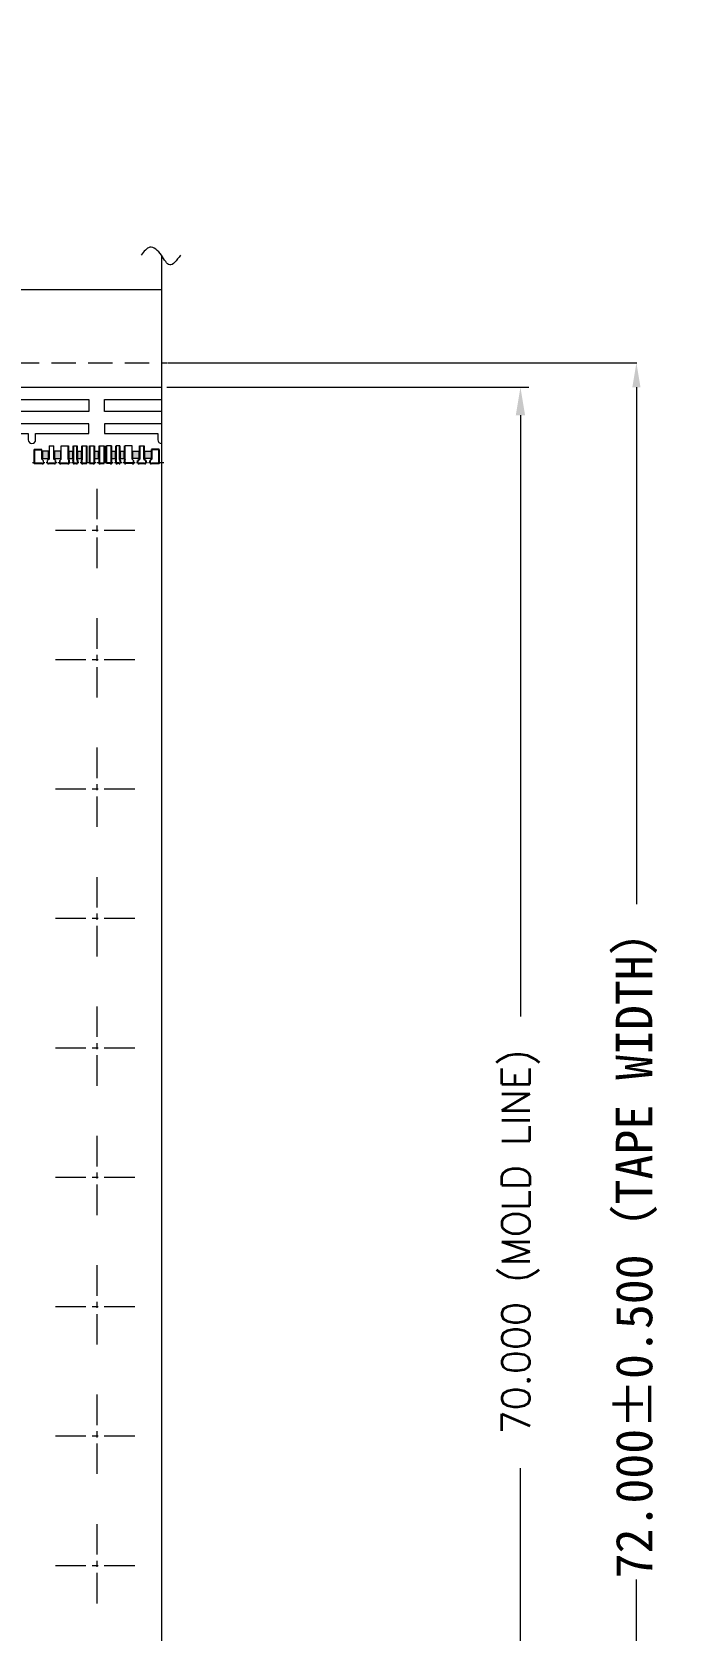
# Model space of a CAD drawing. Header units: millimetres. Extents: x 4066 to 4192, y 1600 to 1759.
# Drawn here: x 4161.5 to 4188.5, y 1692.3 to 1757.8 of the extents above; entities that cross this region are included whole.
import ezdxf

# ---------------------------------------------------------------- set-up
doc = ezdxf.new("R2010")
doc.units = ezdxf.units.MM
doc.linetypes.add('CENTER', pattern=[2, 1.25, -0.25, 0.25, -0.25])
doc.linetypes.add('HIDDEN', pattern=[0.375, 0.25, -0.125])
for name, color, linetype in [('1', 7, 'Continuous'), ('1D', 4, 'Continuous'), ('中心线', 1, 'CENTER')]:
    doc.layers.add(name, color=color, linetype=linetype)
doc.layers.add('AM_8', color=3, linetype='Continuous', lineweight=15)
doc.layers.add('标注线', color=3, linetype='Continuous', lineweight=18)
doc.styles.add('SIMPLEX', font='SIMPLEX')
doc.styles.get("Standard").update_dxf_attribs({"font": 'SimSun.ttf'})
doc.dimstyles.new('ISO-25', dxfattribs={"dimtxt": 0.1, "dimasz": 0.08, "dimexe": 0.015, "dimexo": 0.015, "dimgap": 0.02, "dimtad": 0, "dimzin": 1, "dimdsep": 46, "dimtxsty": 'Standard', "dimcen": 0.1, "dimadec": 0, "dimazin": 0, "dimtfac": 1, "dimtmove": 0, "dimatfit": 3, "dimfxl": 1, "dimarcsym": 0})

# ---------------------------------------------------------------- blocks, each defined once
blk = doc.blocks.new('*D35')
at = {"layer": 'Defpoints', "color": 0, "transparency": 16777216}
for p in [(4167.071, 1744.221), (4167.071, 1672.221), (4186.29, 1672.221)]:
    blk.add_point(p, dxfattribs=at)
at = {"layer": '标注线', "color": 0, "lineweight": 5, "transparency": 16777216}
for p, q in [((4167.086, 1744.221), (4186.305, 1744.221)), ((4186.29, 1743.221), (4186.29, 1722.047)), ((4186.29, 1673.221), (4186.29, 1694.396)), ((4167.086, 1672.221), (4186.305, 1672.221))]:
    blk.add_line(p, q, dxfattribs=at)
at = {"layer": '标注线', "color": 0, "transparency": 16777216}
for points in [[(4186.457, 1743.221), (4186.124, 1743.221), (4186.29, 1744.221)], [(4186.124, 1673.221), (4186.457, 1673.221), (4186.29, 1672.221)]]:
    blk.add_solid(points, dxfattribs=at)
at = {"layer": '标注线', "color": 0, "lineweight": 5, "transparency": 16777216, "insert": (4186.29, 1708.221), "char_height": 1.5, "attachment_point": 5, "rotation": 90}
blk.add_mtext('72.000±0.500（TAPE WIDTH）', dxfattribs=at)

msp = doc.modelspace()

# ---------------------------------------------------------------- hatches: boundary and pattern name
at = {"layer": 'AM_8', "linetype": 'ByBlock'}
h = msp.add_hatch(dxfattribs=at)
h.set_pattern_fill('GLASS', color=3, scale=0.002)
h.set_pattern_definition([(123.6901, (63.63048, 3416.407292), (-0.050800067793, 0.101599977535), [0.018316194, -0.1648457968]), (123.6901, (63.631496, 3416.41034), (-0.050800067793, 0.101599977535), [0.0109897164, -0.1721722744]), (123.6901, (63.6254, 3416.41034), (-0.050800067793, 0.101599977535), [0.0109897164, -0.1721722744])])
h.paths.add_polyline_path([(4161.9681, 1740.5964), (4161.9681, 1740.2964), (4162.2181, 1740.2964), (4162.2181, 1740.5964)])
h.paths.add_polyline_path([(4162.4681, 1740.5964), (4162.4681, 1740.2964), (4162.7181, 1740.2964), (4162.7181, 1740.5964)])
h.paths.add_polyline_path([(4165.6681, 1740.2964), (4165.6681, 1740.5964), (4165.9181, 1740.5964), (4165.9181, 1740.2964)])
h.paths.add_polyline_path([(4166.1681, 1740.2964), (4166.1681, 1740.5964), (4166.4181, 1740.5964), (4166.4181, 1740.2964)])
h.paths.add_polyline_path([(4163.0681, 1740.2964), (4163.0681, 1740.5964), (4163.2181, 1740.5964), (4163.2181, 1740.2964)])
h.paths.add_polyline_path([(4163.4181, 1740.2964), (4163.4181, 1740.5964), (4163.5681, 1740.5964), (4163.5681, 1740.2964)])
h.paths.add_polyline_path([(4165.1681, 1740.2964), (4165.1681, 1740.5964), (4165.3181, 1740.5964), (4165.3181, 1740.2964)])
h.paths.add_polyline_path([(4164.8181, 1740.2964), (4164.8181, 1740.5964), (4164.9681, 1740.5964), (4164.9681, 1740.2964)])
h.paths.add_polyline_path([(4164.1181, 1740.2964), (4164.1181, 1740.5964), (4164.2681, 1740.5964), (4164.2681, 1740.2964)])

# ---------------------------------------------------------------- linework, layer by layer
for p, q in [((4161.6381, 1740.6742, 0.0291), (4161.9431, 1740.6742, 0.0291)), ((4165.9431, 1740.8214, 0.0291), (4165.9431, 1740.2714, 0.0291)), ((4166.1431, 1740.2714, 0.0291), (4166.1431, 1740.8214, 0.0291)), ((4166.4431, 1740.6742, 0.0291), (4166.4431, 1740.2714, 0.0291)), ((4166.7481, 1740.6742, 0.0291), (4166.4431, 1740.6742, 0.0291)), ((4163.0531, 1740.1414, 0.0291), (4163.0531, 1740.1164, 0.0291)), ((4163.2331, 1740.2214, 0.0291), (4163.2331, 1740.1164, 0.0291)), ((4163.4031, 1740.2214, 0.0291), (4163.4031, 1740.1164, 0.0291)), ((4163.5831, 1740.1414, 0.0291), (4163.5831, 1740.1164, 0.0291)), ((4164.8031, 1740.1414, 0.0291), (4164.8031, 1740.1164, 0.0291)), ((4164.9831, 1740.2214, 0.0291), (4164.9831, 1740.1164, 0.0291)), ((4165.1531, 1740.2214, 0.0291), (4165.1531, 1740.1164, 0.0291)), ((4165.3331, 1740.1414, 0.0291), (4165.3331, 1740.1164, 0.0291)), ((4165.9431, 1740.2714, 0.0291), (4165.8831, 1740.2214, 0.0291)), ((4166.2031, 1740.2214, 0.0291), (4166.1431, 1740.2714, 0.0291)), ((4166.4431, 1740.2714, 0.0291), (4166.3831, 1740.2214, 0.0291))]:
    msp.add_line(p, q)
at = {"lineweight": 5}
for p, q in [((4161.9431, 1740.2714, 0.0291), (4161.9431, 1740.6742, 0.0291)), ((4162.2431, 1740.8214, 0.0291), (4162.4431, 1740.8214, 0.0291)), ((4162.2431, 1740.8214, 0.0291), (4162.2431, 1740.2714, 0.0291)), ((4162.4431, 1740.2714, 0.0291), (4162.4431, 1740.8214, 0.0291)), ((4162.7431, 1740.8214, 0.0291), (4163.0431, 1740.8214, 0.0291)), ((4162.7431, 1740.2714, 0.0291), (4162.7431, 1740.8214, 0.0291)), ((4163.2431, 1740.8214, 0.0291), (4163.3931, 1740.8214, 0.0291)), ((4163.5931, 1740.8214, 0.0291), (4163.7931, 1740.8214, 0.0291)), ((4163.8931, 1740.8214, 0.0291), (4164.0931, 1740.8214, 0.0291)), ((4164.2931, 1740.8214, 0.0291), (4164.4931, 1740.8214, 0.0291)), ((4164.7931, 1740.8214, 0.0291), (4164.5931, 1740.8214, 0.0291)), ((4165.1431, 1740.8214, 0.0291), (4164.9931, 1740.8214, 0.0291)), ((4165.6431, 1740.8214, 0.0291), (4165.3431, 1740.8214, 0.0291)), ((4165.6431, 1740.2714, 0.0291), (4165.6431, 1740.8214, 0.0291)), ((4165.9431, 1740.8214, 0.0291), (4166.1431, 1740.8214, 0.0291)), ((4162.0031, 1740.2214, 0.0291), (4161.9431, 1740.2714, 0.0291)), ((4162.0031, 1740.2214, 0.0291), (4162.0031, 1740.1164, 0.0291)), ((4162.2431, 1740.2714, 0.0291), (4162.1831, 1740.2214, 0.0291)), ((4162.1831, 1740.1164, 0.0291), (4162.1831, 1740.2214, 0.0291)), ((4162.5031, 1740.2214, 0.0291), (4162.4431, 1740.2714, 0.0291)), ((4162.5031, 1740.1414, 0.0291), (4162.5031, 1740.2214, 0.0291)), ((4162.5031, 1740.2214, 0.0291), (4162.5031, 1740.1164, 0.0291)), ((4162.6831, 1740.2214, 0.0291), (4162.7431, 1740.2714, 0.0291)), ((4162.6831, 1740.1414, 0.0291), (4162.6831, 1740.2214, 0.0291)), ((4162.6831, 1740.2214, 0.0291), (4162.6831, 1740.1164, 0.0291)), ((4165.7031, 1740.2214, 0.0291), (4165.6431, 1740.2714, 0.0291)), ((4165.7031, 1740.1414, 0.0291), (4165.7031, 1740.2214, 0.0291)), ((4165.7031, 1740.2214, 0.0291), (4165.7031, 1740.1164, 0.0291))]:
    msp.add_line(p, q, dxfattribs=at)
at = {"color": 0}
for p, q in [((4163.0431, 1740.2714, 0.0291), (4163.0431, 1740.8214, 0.0291)), ((4163.2431, 1740.2714, 0.0291), (4163.2431, 1740.8214, 0.0291)), ((4163.3931, 1740.2714, 0.0291), (4163.3931, 1740.8214, 0.0291)), ((4163.5931, 1740.2714, 0.0291), (4163.5931, 1740.8214, 0.0291)), ((4163.8931, 1740.8214, 0.0291), (4163.8931, 1740.1164, 0.0291)), ((4164.0931, 1740.8214, 0.0291), (4164.0931, 1740.1164, 0.0291)), ((4164.2931, 1740.8214, 0.0291), (4164.2931, 1740.1164, 0.0291)), ((4164.4931, 1740.8214, 0.0291), (4164.4931, 1740.1164, 0.0291)), ((4164.7931, 1740.2714, 0.0291), (4164.7931, 1740.8214, 0.0291)), ((4164.9931, 1740.2714, 0.0291), (4164.9931, 1740.8214, 0.0291)), ((4165.1431, 1740.2714, 0.0291), (4165.1431, 1740.8214, 0.0291)), ((4165.3431, 1740.2714, 0.0291), (4165.3431, 1740.8214, 0.0291)), ((4163.0431, 1740.2714, 0.0291), (4163.0531, 1740.2214, 0.0291)), ((4163.0531, 1740.2214, 0.0291), (4163.0531, 1740.1414, 0.0291)), ((4163.2331, 1740.2214, 0.0291), (4163.2431, 1740.2714, 0.0291)), ((4163.4031, 1740.2214, 0.0291), (4163.3931, 1740.2714, 0.0291)), ((4163.5831, 1740.2214, 0.0291), (4163.5931, 1740.2714, 0.0291)), ((4163.5831, 1740.1414, 0.0291), (4163.5831, 1740.2214, 0.0291)), ((4164.8031, 1740.2214, 0.0291), (4164.7931, 1740.2714, 0.0291)), ((4164.8031, 1740.1414, 0.0291), (4164.8031, 1740.2214, 0.0291)), ((4164.9831, 1740.2214, 0.0291), (4164.9931, 1740.2714, 0.0291)), ((4165.1531, 1740.2214, 0.0291), (4165.1431, 1740.2714, 0.0291)), ((4165.3431, 1740.2714, 0.0291), (4165.3331, 1740.2214, 0.0291)), ((4165.3331, 1740.2214, 0.0291), (4165.3331, 1740.1414, 0.0291)), ((4165.8831, 1740.1164, 0.0291), (4165.8831, 1740.2214, 0.0291)), ((4166.2031, 1740.2214, 0.0291), (4166.2031, 1740.1164, 0.0291)), ((4166.3831, 1740.1164, 0.0291), (4166.3831, 1740.2214, 0.0291))]:
    msp.add_line(p, q, dxfattribs=at)
at = {"color": 0, "elevation": 0.0291}
for points in [[(4161.6381, 1740.6742), (4161.6381, 1740.1164), (4161.9531, 1740.1164)], [(4163.7931, 1740.1164), (4163.7931, 1740.8214)], [(4164.5931, 1740.1164), (4164.5931, 1740.8214)], [(4166.4331, 1740.1164), (4166.7481, 1740.1164), (4166.7481, 1740.6742)], [(4162.2331, 1740.1164), (4162.4531, 1740.1164)], [(4162.7331, 1740.1164), (4163.0031, 1740.1164)], [(4163.2831, 1740.1164), (4163.3531, 1740.1164)], [(4163.6331, 1740.1164), (4163.7931, 1740.1164)], [(4163.8931, 1740.1164), (4164.0431, 1740.1164)], [(4164.3431, 1740.1164), (4164.4931, 1740.1164)], [(4164.7531, 1740.1164), (4164.5931, 1740.1164)], [(4165.1031, 1740.1164), (4165.0331, 1740.1164)], [(4165.6531, 1740.1164), (4165.3831, 1740.1164)], [(4165.9331, 1740.1164), (4166.1531, 1740.1164)]]:
    msp.add_lwpolyline(points, dxfattribs=at)
for centre, end in [((4161.9781, 1740.1164, 0.0291), 0), ((4162.2081, 1740.1164, 0.0291), 360), ((4162.4781, 1740.1164, 0.0291), 0), ((4162.7081, 1740.1164, 0.0291), 360), ((4163.0281, 1740.1164, 0.0291), 360), ((4163.2581, 1740.1164, 0.0291), 360), ((4163.3781, 1740.1164, 0.0291), 0), ((4163.6081, 1740.1164, 0.0291), 360), ((4164.0681, 1740.1164, 0.0291), 0), ((4164.3181, 1740.1164, 0.0291), 360), ((4164.7781, 1740.1164, 0.0291), 360), ((4165.0081, 1740.1164, 0.0291), 360), ((4165.1281, 1740.1164, 0.0291), 0), ((4165.3581, 1740.1164, 0.0291), 360), ((4165.6781, 1740.1164, 0.0291), 360), ((4165.9081, 1740.1164, 0.0291), 360), ((4166.1781, 1740.1164, 0.0291), 0), ((4166.4081, 1740.1164, 0.0291), 360)]:
    msp.add_arc(centre, 0.025, 180, end)
at = {"layer": '1', "lineweight": 5}
msp.add_line((4091.3431, 1747.2214, 0.0291), (4166.8431, 1747.2214, 0.0291), dxfattribs=at)
at = {"layer": '1', "lineweight": 5, "elevation": 0.0291}
msp.add_lwpolyline([(4159.2181, 1742.7214), (4163.8681, 1742.7214), (4163.8681, 1742.2214), (4159.2181, 1742.2214)], close=True, dxfattribs=at)
msp.add_lwpolyline([(4166.8431, 1742.2214), (4164.5181, 1742.2214), (4164.5181, 1742.7214), (4166.8431, 1742.7214)], dxfattribs=at)
msp.add_lwpolyline([(4161.3931, 1741.0664, 1), (4161.6931, 1741.0664), (4161.6931, 1741.3214), (4163.8681, 1741.3214), (4163.8681, 1741.7214), (4159.2181, 1741.7214), (4159.2181, 1741.3214), (4161.3931, 1741.3214)], format="xyb", close=True, dxfattribs=at)
msp.add_lwpolyline([(4166.8431, 1741.7214), (4164.5181, 1741.7214), (4164.5181, 1741.3214), (4166.6931, 1741.3214), (4166.6931, 1741.0664, 0.4142136), (4166.8431, 1740.9164, 0.4142136)], format="xyb", dxfattribs=at)
at = {"layer": '1D', "color": 6, "lineweight": 5}
msp.add_line((4166.8431, 1748.6287, 0.0291), (4166.8431, 1667.3806, 0.0291), dxfattribs=at)
at = {"layer": '1D', "linetype": 'HIDDEN', "lineweight": 5, "ltscale": 4}
msp.add_line((4090.3431, 1744.2214, 0.0291), (4167.0712, 1744.2214, 0.0291), dxfattribs=at)
at = {"layer": '1D', "color": 1, "lineweight": 5, "elevation": 0.0291}
msp.add_lwpolyline([(4166.8431, 1673.2214), (4094.8431, 1673.2214), (4094.8431, 1743.2214), (4166.8431, 1743.2214)], dxfattribs=at)
at = {"layer": '1D', "linetype": 'HIDDEN', "lineweight": 5, "ltscale": 0.15, "elevation": 0.0291}
for points in [[(4161.5681, 1740.1414), (4161.6381, 1740.1414)], [(4162.0031, 1740.1414), (4162.0681, 1740.1414)], [(4162.1181, 1740.1414), (4162.1831, 1740.1414)], [(4162.5031, 1740.1414), (4162.5681, 1740.1414)], [(4162.6181, 1740.1414), (4162.6831, 1740.1414)], [(4163.0531, 1740.1414), (4163.1181, 1740.1414)], [(4163.1681, 1740.1414), (4163.2331, 1740.1414)], [(4163.4031, 1740.1414), (4163.4681, 1740.1414)], [(4163.5181, 1740.1414), (4163.5831, 1740.1414)], [(4163.7931, 1740.1414), (4163.8931, 1740.1414)], [(4164.0931, 1740.1414), (4164.1681, 1740.1414)], [(4164.2181, 1740.1414), (4164.2931, 1740.1414)], [(4164.4931, 1740.1414), (4164.5931, 1740.1414)], [(4164.8031, 1740.1414), (4164.8681, 1740.1414)], [(4164.9181, 1740.1414), (4164.9831, 1740.1414)], [(4165.1531, 1740.1414), (4165.2181, 1740.1414)], [(4165.2681, 1740.1414), (4165.3331, 1740.1414)], [(4165.7031, 1740.1414), (4165.7681, 1740.1414)], [(4165.8181, 1740.1414), (4165.8831, 1740.1414)], [(4166.2031, 1740.1414), (4166.2681, 1740.1414)], [(4166.3181, 1740.1414), (4166.3831, 1740.1414)], [(4166.7481, 1740.1414), (4166.8181, 1740.1414)], [(4166.8681, 1740.1414), (4166.9381, 1740.1414)]]:
    msp.add_lwpolyline(points, dxfattribs=at)
at = {"layer": '1D', "lineweight": 5}
msp.add_open_spline([(4167.6217, 1748.6287, 0.0291), (4167.4664, 1748.4169, 0.0291), (4167.1745, 1748.0189, 0.0291), (4166.8665, 1748.6776, 0.0291), (4166.3719, 1749.1098, 0.0291), (4166.1285, 1748.7783, 0.0291), (4166.0186, 1748.6287, 0.0291)], degree=3, knots=[0, 0, 0, 0, 0.5949743, 1.1181563, 1.6941284, 2.1681598, 2.1681598, 2.1681598, 2.1681598], dxfattribs=at)
at = {"layer": 'AM_8', "color": 3, "linetype": 'ByBlock'}
for p, q in [((4163.0681, 1740.2964, 0.0291), (4163.0681, 1740.5964, 0.0291)), ((4163.0681, 1740.5964, 0.0291), (4163.2181, 1740.5964, 0.0291)), ((4163.2181, 1740.2964, 0.0291), (4163.2181, 1740.5964, 0.0291)), ((4163.4181, 1740.2964, 0.0291), (4163.4181, 1740.5964, 0.0291)), ((4163.4181, 1740.5964, 0.0291), (4163.5681, 1740.5964, 0.0291)), ((4163.5681, 1740.2964, 0.0291), (4163.5681, 1740.5964, 0.0291)), ((4164.1181, 1740.2964, 0.0291), (4164.1181, 1740.5964, 0.0291)), ((4164.1181, 1740.5964, 0.0291), (4164.2681, 1740.5964, 0.0291)), ((4164.2681, 1740.2964, 0.0291), (4164.2681, 1740.5964, 0.0291)), ((4164.8181, 1740.2964, 0.0291), (4164.8181, 1740.5964, 0.0291)), ((4164.8181, 1740.5964, 0.0291), (4164.9681, 1740.5964, 0.0291)), ((4164.9681, 1740.2964, 0.0291), (4164.9681, 1740.5964, 0.0291)), ((4165.1681, 1740.2964, 0.0291), (4165.1681, 1740.5964, 0.0291)), ((4165.1681, 1740.5964, 0.0291), (4165.3181, 1740.5964, 0.0291)), ((4165.3181, 1740.2964, 0.0291), (4165.3181, 1740.5964, 0.0291)), ((4163.0681, 1740.2964, 0.0291), (4163.2181, 1740.2964, 0.0291)), ((4163.4181, 1740.2964, 0.0291), (4163.5681, 1740.2964, 0.0291)), ((4164.1181, 1740.2964, 0.0291), (4164.2681, 1740.2964, 0.0291)), ((4164.8181, 1740.2964, 0.0291), (4164.9681, 1740.2964, 0.0291)), ((4165.1681, 1740.2964, 0.0291), (4165.3181, 1740.2964, 0.0291))]:
    msp.add_line(p, q, dxfattribs=at)
at = {"layer": 'AM_8', "color": 3, "linetype": 'ByBlock', "elevation": 0.0291}
for points in [[(4161.9681, 1740.5964), (4161.9681, 1740.2964), (4162.2181, 1740.2964), (4162.2181, 1740.5964)], [(4162.4681, 1740.5964), (4162.4681, 1740.2964), (4162.7181, 1740.2964), (4162.7181, 1740.5964)], [(4165.9181, 1740.5964), (4165.9181, 1740.2964), (4165.6681, 1740.2964), (4165.6681, 1740.5964)], [(4166.4181, 1740.5964), (4166.4181, 1740.2964), (4166.1681, 1740.2964), (4166.1681, 1740.5964)]]:
    msp.add_lwpolyline(points, close=True, dxfattribs=at)
at = {"layer": '中心线', "linetype": 'CENTER', "lineweight": 5}
for p, q in [((4164.1931, 1739.0622, 0.0291), (4164.1931, 1735.6807, 0.0291)), ((4162.5024, 1737.3714, 0.0291), (4165.8838, 1737.3714, 0.0291)), ((4164.1931, 1733.7622, 0.0291), (4164.1931, 1730.3807, 0.0291)), ((4162.5024, 1732.0714, 0.0291), (4165.8838, 1732.0714, 0.0291)), ((4164.1931, 1728.4622, 0.0291), (4164.1931, 1725.0807, 0.0291)), ((4162.5024, 1726.7714, 0.0291), (4165.8838, 1726.7714, 0.0291)), ((4164.1931, 1723.1622, 0.0291), (4164.1931, 1719.7807, 0.0291)), ((4162.5024, 1721.4714, 0.0291), (4165.8838, 1721.4714, 0.0291)), ((4164.1931, 1717.8622, 0.0291), (4164.1931, 1714.4807, 0.0291)), ((4162.5024, 1716.1714, 0.0291), (4165.8838, 1716.1714, 0.0291)), ((4164.1931, 1712.5622, 0.0291), (4164.1931, 1709.1807, 0.0291)), ((4162.5024, 1710.8714, 0.0291), (4165.8838, 1710.8714, 0.0291)), ((4164.1931, 1707.2622, 0.0291), (4164.1931, 1703.8807, 0.0291)), ((4162.5024, 1705.5714, 0.0291), (4165.8838, 1705.5714, 0.0291)), ((4164.1931, 1701.9622, 0.0291), (4164.1931, 1698.5807, 0.0291)), ((4162.5024, 1700.2714, 0.0291), (4165.8838, 1700.2714, 0.0291)), ((4164.1931, 1696.6622, 0.0291), (4164.1931, 1693.2807, 0.0291)), ((4162.5024, 1694.9714, 0.0291), (4165.8838, 1694.9714, 0.0291))]:
    msp.add_line(p, q, dxfattribs=at)
at = {"layer": '标注线', "lineweight": 5}
for p, q in [((4167.0712, 1743.2214, 0.0291), (4181.8874, 1743.2214, 0.0291)), ((4181.5424, 1742.0714, 0.0291), (4181.5424, 1717.4493, 0.0291)), ((4181.5424, 1674.3714, 0.0291), (4181.5424, 1698.9537, 0.0291))]:
    msp.add_line(p, q, dxfattribs=at)
msp.add_solid([(4181.3508, 1742.0714, 0.0291), (4181.7341, 1742.0714, 0.0291), (4181.5424, 1743.2214, 0.0291)], dxfattribs=at)

# ---------------------------------------------------------------- texts
at = {"layer": '标注线', "lineweight": 5, "insert": (4181.5424, 1708.2214, 0.0291), "char_height": 1.15, "attachment_point": 5, "rotation": 90, "style": 'SIMPLEX'}
msp.add_mtext('70.000 (MOLD LINE)', dxfattribs=at)

# ---------------------------------------------------------------- dimensions: what is measured, and where the dimension line sits
at = {"layer": '标注线', "lineweight": 5}
dim = msp.add_linear_dim(base=(4186.2902, 1672.2214), p1=(4167.0712, 1744.2214, 0.0291), p2=(4167.0712, 1672.2214, 0.0291), angle=90, text='72.000±0.500（TAPE WIDTH）', dimstyle='ISO-25', override={"dimtxt": 1.5, "dimasz": 1, "dimfxl": 0.0072, "dimlwd": 5, "dimlwe": 5, "dimarcsym": 2}, dxfattribs=at)
dim.commit()
dim.dimension.update_dxf_attribs({"geometry": '*D35', "text_midpoint": (4186.2902, 1708.2214)})

doc.saveas('drawing.dxf')
